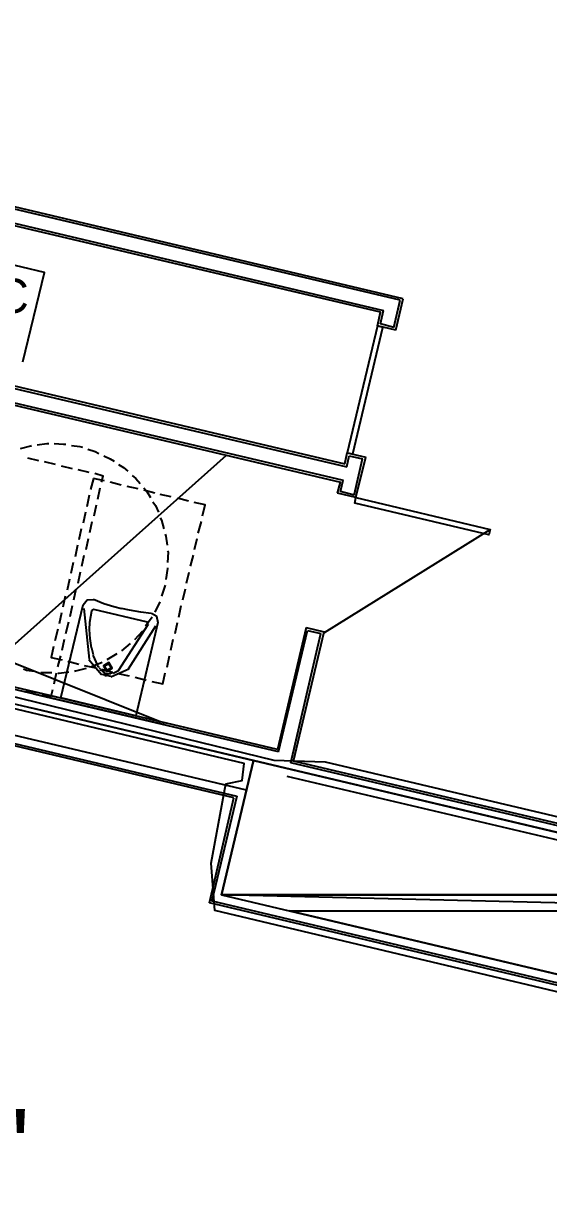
# Model space of a CAD drawing. Header units: feet. Extents: x -84 to 198, y -22 to 181.
# Drawn here: x 101.03 to 112.46, y 34.93 to 60.18 of the extents above; entities that cross this region are included whole.
import ezdxf
from ezdxf.enums import TextEntityAlignment as Align

# ---------------------------------------------------------------- set-up
doc = ezdxf.new("R2010")
doc.units = ezdxf.units.FT
for name, color, linetype in [('A-AREA-COMUN', 252, 'CONTINUOUS'), ('A-AREA-UNIDAD', 30, 'CONTINUOUS'), ('A-LINEA', 7, 'CONTINUOUS'), ('A-MURO-CONCRETO', 8, 'CONTINUOUS'), ('A-TEXTO-PDF', 3, 'CONTINUOUS')]:
    doc.layers.add(name, color=color, linetype=linetype)

msp = doc.modelspace()

# ---------------------------------------------------------------- linework, layer by layer
at = {"layer": 'A-AREA-COMUN'}
msp.add_lwpolyline([(99.712, 45.8133), (106.48, 44.16), (107.6, 44.1244), (118.8, 41.4756)], dxfattribs=at)
at = {"layer": 'A-AREA-UNIDAD'}
msp.add_lwpolyline([(118.368, 37.76), (105.2, 40.8889), (105.12, 41.92), (105.44, 43.6444), (105.792, 43.7156), (105.84, 44.0889), (98.592, 45.8133), (98, 42.88), (96.992, 42.8444), (93.568, 43.68), (92.352, 43.68), (87.44, 44.8889), (87.28, 44.32), (86.32, 44.32), (86.24, 45.1733), (82.08, 46.1333), (81.408, 43.2), (80.352, 43.2), (76.08, 44.2489)], dxfattribs=at)
at = {"layer": 'A-LINEA'}
for p, q in [((109.2933, 54.1911), (83.6, 60.2711)), ((109.2267, 54.1644), (83.64, 60.2044)), ((98.9867, 56.2711), (108.8667, 53.9378)), ((109.0933, 53.5644), (109.2267, 54.1644)), ((109.1333, 53.5111), (109.2933, 54.1911)), ((108.8, 53.6444), (108.8667, 53.9378)), ((109.1333, 53.5111), (108.7333, 53.6044)), ((109.0933, 53.5644), (108.8, 53.6444)), ((98.1867, 52.8711), (108.0667, 50.5378)), ((98.24, 52.9111), (108.0267, 50.6044)), ((98.1067, 52.5778), (107.9867, 50.2444)), ((98.1467, 52.5111), (107.9333, 50.2044)), ((108.0267, 50.6044), (108.08, 50.8444)), ((108.0667, 50.5378), (108.12, 50.7778)), ((108.08, 50.8444), (108.48, 50.7511)), ((108.12, 50.7778), (108.4133, 50.7111)), ((101.3733, 50.6711), (101.1333, 50.7244)), ((101.7333, 50.5911), (101.4933, 50.6444)), ((102.1067, 50.4978), (101.8667, 50.5511)), ((108.2267, 49.9244), (108.4133, 50.7111)), ((108.2667, 49.8711), (108.48, 50.7511)), ((102.4667, 50.4178), (102.2267, 50.4711)), ((102.56, 50.2844), (102.4933, 50.0444)), ((102.8, 50.2311), (102.56, 50.2844)), ((102.6533, 49.8311), (102.7067, 50.0844)), ((103.16, 50.1378), (102.92, 50.2044)), ((103.5333, 50.0578), (103.2933, 50.1111)), ((103.8933, 49.9644), (103.6533, 50.0311)), ((107.8667, 49.9644), (107.9333, 50.2044)), ((107.9333, 50.0044), (107.9867, 50.2444)), ((102.4667, 49.9244), (102.4133, 49.6711)), ((104.2533, 49.8844), (104.0133, 49.9378)), ((104.6267, 49.7911), (104.3867, 49.8578)), ((108.2667, 49.8711), (107.8667, 49.9644)), ((108.2267, 49.9244), (107.9333, 50.0044)), ((102.3867, 49.5511), (102.3333, 49.3111)), ((102.5733, 49.4711), (102.6267, 49.7111)), ((102.48, 49.1111), (102.5333, 49.3511)), ((104.84, 49.0978), (104.9067, 49.3511)), ((102.2933, 49.1911), (102.24, 48.9511)), ((107.5811, 46.9385), (111.1863, 49.1753)), ((102.2133, 48.8311), (102.16, 48.5778)), ((102.4, 48.7378), (102.4533, 48.9778)), ((104.76, 48.7378), (104.8133, 48.9778)), ((102.3067, 48.3778), (102.36, 48.6178)), ((104.6667, 48.3778), (104.7333, 48.6178)), ((102.12, 48.4578), (102.0667, 48.2178)), ((102.2267, 48.0044), (102.28, 48.2578)), ((102.04, 48.0978), (101.9867, 47.8578)), ((104.5867, 48.0044), (104.64, 48.2444)), ((102.1333, 47.6444), (102.1867, 47.8844)), ((104.12, 47.9644), (104.04, 47.7244)), ((104.5067, 47.6444), (104.56, 47.8844)), ((101.9467, 47.7244), (101.8933, 47.4844)), ((102.0533, 47.2844), (102.1067, 47.5244)), ((102.56, 47.6578), (102.7867, 47.5644)), ((104, 47.6044), (103.8933, 47.3778)), ((104.4133, 47.2711), (104.4667, 47.5244)), ((101.8667, 47.3644), (101.8133, 47.1244)), ((102.3524, 47.4546), (102.4634, 46.3544)), ((102.5194, 47.3972), (102.4712, 47.1495)), ((102.5594, 47.444), (102.5075, 47.4064)), ((102.5626, 47.4404), (103.727, 47.1649)), ((103.84, 47.2711), (103.6933, 47.0711)), ((101.7867, 47.0044), (101.72, 46.7511)), ((101.96, 46.9111), (102.0267, 47.1644)), ((102.4634, 46.998), (102.4819, 46.7977)), ((102.4731, 47.1509), (102.4685, 46.9976)), ((103.1066, 46.1115), (103.7529, 47.1072)), ((103.3233, 46.1445), (103.9153, 47.0785)), ((103.7582, 47.1049), (103.7286, 47.1619)), ((104.3333, 46.9111), (104.3867, 47.1511)), ((107.1867, 47.0444), (107.5733, 46.9511)), ((101.88, 46.5511), (101.9333, 46.7911)), ((102.4824, 46.8033), (102.5104, 46.6031)), ((103.6267, 46.9644), (103.4533, 46.7778)), ((104.24, 46.5511), (104.2933, 46.7911)), ((106.5867, 44.3378), (107.2133, 46.9778)), ((106.8533, 44.0978), (107.5067, 46.9111)), ((106.9067, 44.1378), (107.5733, 46.9511)), ((107.2133, 46.9778), (107.5067, 46.9111)), ((104.12, 44.9244), (96.72, 46.6711)), ((104.08, 44.9778), (96.7733, 46.7111)), ((102.5171, 46.6029), (102.5569, 46.4534)), ((103.36, 46.6978), (103.1733, 46.5378)), ((101.7867, 46.1911), (101.8533, 46.4311)), ((102, 46.3111), (102.24, 46.2444)), ((102.4598, 46.3474), (102.7318, 46.0192)), ((102.7467, 46.2844), (102.52, 46.1911)), ((102.5445, 46.4454), (102.6466, 46.2157)), ((103.0667, 46.4711), (102.8533, 46.3378)), ((104.16, 46.1778), (104.2133, 46.4311)), ((101.7067, 45.8178), (101.76, 46.0578)), ((102.36, 46.2178), (102.6133, 46.1644)), ((102.6501, 46.2172), (102.6627, 46.1943)), ((102.6624, 46.1944), (102.6699, 46.1825)), ((102.6677, 46.1879), (102.6794, 46.1713)), ((102.6843, 46.1692), (102.6962, 46.1526)), ((102.6981, 46.1538), (102.7067, 46.1427)), ((102.6994, 46.1272), (102.7172, 46.1074)), ((102.7217, 46.1253), (102.7655, 46.0871)), ((102.7333, 46.1378), (102.9733, 46.0711)), ((102.7344, 46.0304), (102.9359, 45.9828)), ((102.7652, 46.0839), (102.8002, 46.0657)), ((102.7962, 46.058), (102.8444, 46.0438)), ((102.8267, 45.9778), (102.84, 46.0578)), ((102.8444, 46.0438), (102.8939, 46.0349)), ((102.8957, 46.0456), (102.9351, 46.0462)), ((102.9334, 46.0481), (102.9896, 46.0627)), ((102.9411, 45.9714), (103.3313, 46.143)), ((102.9919, 46.0523), (103.1034, 46.1085)), ((103.0933, 46.0444), (103.3333, 45.9911)), ((98.4533, 45.9511), (106.04, 44.1511)), ((98.4533, 45.9511), (106.04, 44.1511)), ((103.4667, 45.9644), (103.7067, 45.8978)), ((101.0933, 45.6844), (101.3333, 45.6311)), ((106.5867, 44.3378), (101.2667, 45.5911)), ((98.3067, 45.2978), (105.88, 43.5111)), ((98.3067, 45.2978), (105.88, 43.5111)), ((113.2933, 42.4311), (101.2, 45.2978)), ((98.36, 45.1111), (105.68, 43.3778)), ((105.6133, 43.3378), (98.4, 45.0444)), ((118.9467, 41.2444), (106.8533, 44.0978)), ((119.0133, 41.2844), (106.9067, 44.1378)), ((118.88, 40.9511), (106.7733, 43.8044)), ((105.08, 41.0578), (105.6133, 43.3378)), ((119.24, 37.6978), (105.08, 41.0578))]:
    msp.add_line(p, q, dxfattribs=at)
for points in [[(108.7333, 53.6044), (108.8, 53.8978), (99.0267, 56.2044)], [(101.0267, 52.8178), (101.4933, 54.7644), (99.5467, 55.2311), (99.08, 53.2844)], [(108.2, 50.8178), (108.8533, 53.5644), (108.7333, 53.6044), (108.08, 50.8444), (108.2, 50.8178)], [(104.0133, 44.9911), (100.52, 46.3911), (98.1333, 52.4578)], [(101.3333, 51.0178), (101.5467, 51.0444), (101.5867, 51.0444)], [(101.7067, 51.0444), (101.9067, 51.0311), (101.96, 51.0311)], [(96.7733, 46.7111), (100.52, 46.3911), (105.4533, 50.7911)], [(100.9733, 50.9378), (101.2, 50.9911), (101.2133, 51.0044)], [(102.08, 51.0044), (102.2667, 50.9778), (102.32, 50.9644)], [(102.44, 50.9244), (102.6, 50.8711), (102.68, 50.8311)], [(102.7867, 50.7778), (102.92, 50.7111), (103.0133, 50.6578)], [(103.1067, 50.5911), (103.2133, 50.5244), (103.3067, 50.4444)], [(102.7333, 50.2044), (102.7733, 50.3378), (102.5867, 50.3911)], [(103.4, 50.3511), (103.48, 50.2844), (103.5733, 50.1778)], [(103.6533, 50.0844), (103.72, 50.0044), (103.8, 49.8711)], [(103.8533, 49.7778), (103.9067, 49.6978), (103.9733, 49.5511)], [(104.9333, 49.4711), (104.9867, 49.7111), (104.7467, 49.7644)], [(108.2667, 49.8711), (111.1867, 49.1778), (111.16, 49.0578), (108.24, 49.7511), (108.2667, 49.8711)], [(104.0133, 49.4311), (104.04, 49.3778), (104.0933, 49.1911)], [(104.12, 49.0711), (104.1333, 49.0311), (104.16, 48.8311)], [(104.1733, 48.7111), (104.1867, 48.6844), (104.1733, 48.4578)], [(104.1733, 48.3378), (104.1733, 48.3244), (104.1333, 48.0844)], [(103.96, 47.1511), (103.48, 45.1244), (101.8533, 45.5111), (102.3333, 47.5378)], [(102.5621, 47.6458), (102.4233, 47.6391), (102.3378, 47.5295)], [(102.7867, 47.5644), (103, 47.4978), (103.1733, 47.4578)], [(103.8133, 47.3511), (103.5867, 47.3778), (103.3467, 47.4178), (103.1733, 47.4578)], [(103.9689, 47.1461), (103.9415, 47.2824), (103.8204, 47.3505)], [(107.1867, 47.0444), (106.56, 44.3911), (101.3333, 45.6311)], [(101.6933, 46.6311), (101.64, 46.3911), (101.88, 46.3378)], [(102.8503, 46.0871), (102.9706, 46.1614), (102.8964, 46.2818), (102.776, 46.2075), (102.8503, 46.0871)], [(102.8565, 46.1131), (102.9447, 46.1676), (102.8902, 46.2558), (102.802, 46.2013), (102.8565, 46.1131)], [(101.28, 46.0844), (101.1067, 46.1111), (101.04, 46.1378)], [(101.6533, 46.0578), (101.4667, 46.0578), (101.4133, 46.0578)], [(102.0267, 46.0711), (101.8133, 46.0444), (101.7867, 46.0444)], [(102.4, 46.1511), (102.1733, 46.0978), (102.1467, 46.0844)], [(103.8267, 45.8711), (104.0667, 45.8178), (104.12, 46.0578)], [(101.4533, 45.6044), (101.64, 45.5511), (101.68, 45.6978)], [(106.04, 44.1511), (105.3467, 41.2311), (119.16, 37.9644), (119.84, 40.8844), (106.04, 44.1511)], [(106.04, 44.1511), (105.3467, 41.2311), (119.16, 37.9644), (119.84, 40.8844), (106.04, 44.1511)], [(105.68, 43.3778), (105.1333, 41.0978), (119.2, 37.7644)]]:
    msp.add_lwpolyline(points, dxfattribs=at)
at = {"layer": 'A-MURO-CONCRETO'}
for points in [[(106.04, 44.1511), (118.3733, 41.2311), (105.3467, 41.2311), (106.04, 44.1511), (106.04, 44.1511)], [(106.04, 44.1511), (118.3733, 41.2311), (105.3467, 41.2311), (106.04, 44.1511), (106.04, 44.1511)], [(105.3467, 41.2311), (106.8133, 40.8844), (119.84, 40.8844), (105.3467, 41.2311)], [(105.3467, 41.2311), (118.3733, 41.2311), (119.84, 40.8844), (105.3467, 41.2311), (105.3467, 41.2311)], [(105.3467, 41.2311), (106.8133, 40.8844), (119.84, 40.8844), (105.3467, 41.2311)], [(105.3467, 41.2311), (118.3733, 41.2311), (119.84, 40.8844), (105.3467, 41.2311), (105.3467, 41.2311)], [(106.8133, 40.8844), (119.84, 40.8844), (119.16, 37.9644), (106.8133, 40.8844), (106.8133, 40.8844)], [(106.8133, 40.8844), (119.84, 40.8844), (119.16, 37.9644), (106.8133, 40.8844), (106.8133, 40.8844)]]:
    msp.add_lwpolyline(points, dxfattribs=at)

# ---------------------------------------------------------------- texts
at = {"layer": 'A-TEXTO-PDF'}
for s, height, p in [('A/C', 0.748, (100.3206, 53.8832)), ("'1NA'", 1.646, (98.6195, 34.9252))]:
    msp.add_text(s, height=height, dxfattribs=at).set_placement(p, align=Align.CENTER)

doc.saveas('drawing.dxf')
